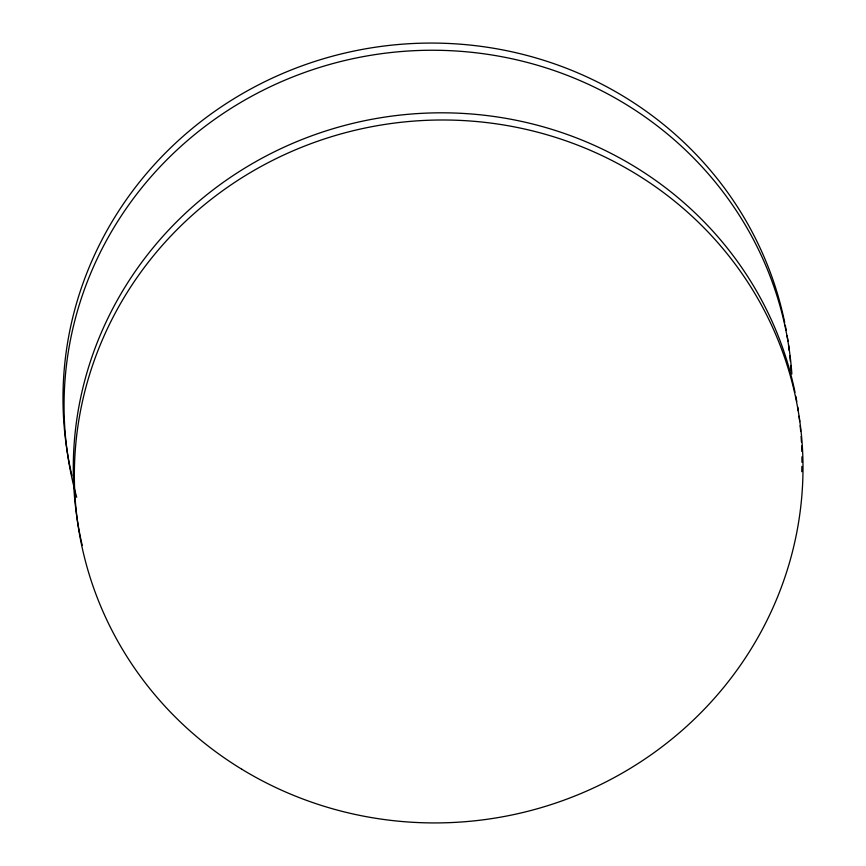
<?xml version="1.0" encoding="UTF-8"?>
<svg xmlns="http://www.w3.org/2000/svg" width="866" height="866" viewBox="0 0 866 866"><rect width="100%" height="100%" fill="white"/><g stroke="black" fill="none" stroke-linecap="round" stroke-linejoin="round"><path stroke-width="1.3" d="M788.569 345.155A364.608 351.174 -8.4 0 1 789.251 350.546M789.857 355.948A364.608 351.174 -8.4 0 1 790.366 361.36M790.701 365.43A364.608 351.174 -8.4 0 1 791.059 370.854M71.954 475.705A364.608 351.174 -8.4 0 1 351.78 51.516A364.608 351.174 -8.4 0 1 784.704 322.52M785.235 325.161A364.608 351.174 -8.4 0 1 786.241 330.455M787.162 335.781A364.608 351.174 -8.4 0 1 787.995 341.128M76.706 497.225A364.608 351.174 -8.4 0 1 368.082 55.749A364.608 351.174 -8.4 0 1 791.86 373.971M799.047 416.243A364.608 351.174 -8.4 0 1 799.708 421.634M800.152 425.682A364.608 351.174 -8.4 0 1 800.671 431.106M801.093 436.529A364.608 351.174 -8.4 0 1 801.44 441.952M801.635 446.022A364.608 351.174 -8.4 0 1 801.829 451.446M801.927 456.869A364.608 351.174 -8.4 0 1 801.938 462.271M801.894 466.319A364.608 351.174 -8.4 0 1 801.754 471.699M82.248 545.45A364.608 351.174 -8.4 0 1 362.075 121.262A364.608 351.174 -8.4 0 1 794.999 392.266M795.789 396.217A364.608 351.174 -8.4 0 1 796.774 401.521M797.673 406.858A364.608 351.174 -8.4 0 1 798.29 410.874M241.831 769.257A364.608 351.174 -8.4 0 0 802.598 484.246A364.608 351.174 -8.4 0 0 271.61 160.892A364.608 351.174 -8.4 0 0 241.831 769.257"/></g></svg>
